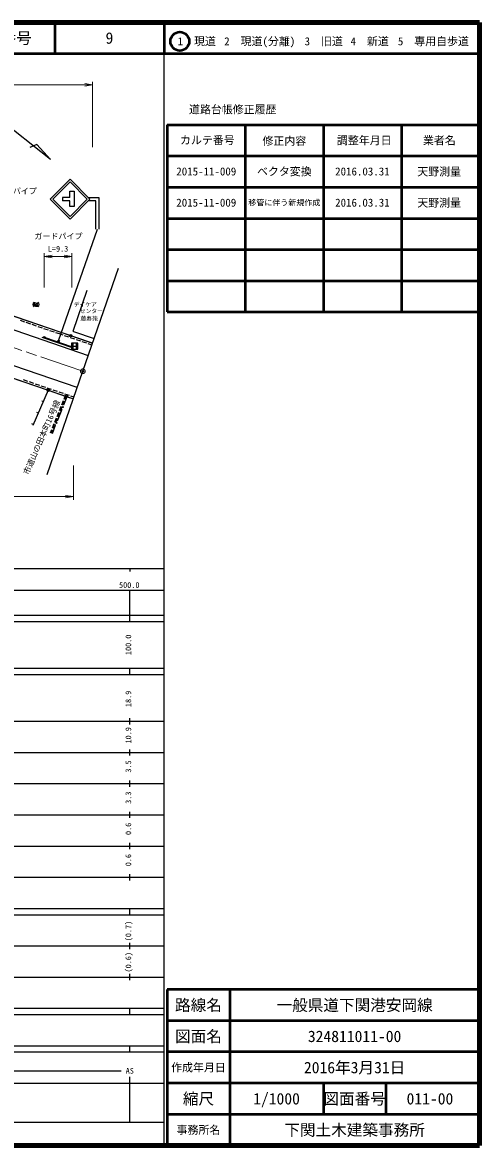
# Model space of a CAD drawing. Units: millimetres, scale not verified. Extents: x 40000 to 680000, y 20000 to 380000.
# Drawn here: x 533646 to 680000, y 20000 to 380000 of the extents above; entities that cross this region are included whole.
import ezdxf
from ezdxf.enums import TextEntityAlignment as Align

# ---------------------------------------------------------------- set-up
doc = ezdxf.new("R2010")
doc.units = ezdxf.units.MM
doc.header["$LTSCALE"] = 1000
doc.header["$PDMODE"] = 32
doc.header["$PDSIZE"] = 500
doc.linetypes.add('CHAIN', pattern=[18.5, 12, -1.5, 3.5, -1.5])
for name, color, linetype, lineweight in [('M-BGD', 7, 'Continuous', 25), ('M-BMK', 2, 'CHAIN', 13), ('M-BMK-HTXT', 7, 'Continuous', 13), ('M-BMK-OTRS', 5, 'Continuous', 25), ('M-BMK-ROW', 30, 'Continuous', 25), ('M-BMK-SRVR', 3, 'Continuous', 25), ('M-STR-HTXT', 7, 'Continuous', 13), ('M-STR-STRC', 7, 'Continuous', 25), ('M-TTL', 2, 'Continuous', 140), ('M-TTL-BAND', 7, 'Continuous', 25), ('M-TTL-FRAM', 2, 'Continuous', 50), ('M-TTL-LINE', 7, 'Continuous', 50)]:
    doc.layers.add(name, color=color, linetype=linetype, lineweight=lineweight)
doc.layers.add('M-OTRS', color=6, linetype='Continuous')
doc.layers.add('M-TTL-TXT', color=7, linetype='Continuous')
doc.styles.add('ＭＳ ゴシック', font='')
doc.styles.get('ＭＳ ゴシック').set_extended_font_data('MS Gothic')

# ---------------------------------------------------------------- blocks, each defined once
blk = doc.blocks.new('open_arrow')
at = {"color": 0, "linetype": 'Continuous', "lineweight": -2}
blk.add_lwpolyline([(7.5, 1.25), (0, 0), (7.5, -1.25)], dxfattribs=at)

msp = doc.modelspace()

# ---------------------------------------------------------------- linework, layer by layer
at = {"layer": 'M-BGD'}
for p, q in [((549909, 281062), (554341, 294155)), ((545679, 280774), (523979, 288165)), ((537411, 289369), (537327, 289162)), ((537409, 289538), (537409, 290208)), ((537409, 290208), (537827, 290208)), ((537409, 290000), (537788, 290000)), ((537409, 289790), (537785, 289790)), ((537915, 289538), (537409, 289538)), ((537495, 289371), (537538, 289162)), ((537620, 289369), (537662, 289163)), ((537621, 290208), (537621, 289538)), ((537704, 289369), (537788, 289202)), ((537707, 289037), (537785, 288993)), ((537785, 288993), (537873, 289113)), ((537873, 289113), (537915, 289321)), ((537915, 289321), (537915, 289538)), ((537998, 289035), (538580, 289035)), ((538000, 290000), (538587, 290000)), ((538000, 290000), (538582, 290000)), ((538042, 289538), (538540, 289538)), ((538208, 290254), (538333, 290044)), ((538289, 290000), (538289, 289035)), ((534380, 283936), (532960, 284420)), ((486684, 281004), (549937, 259388)), ((536273, 283291), (534853, 283775)), ((538166, 282646), (536746, 283130)), ((540059, 282002), (538640, 282485)), ((541953, 281357), (540533, 281840)), ((543846, 280712), (542426, 281195)), ((549949, 280938), (549909, 281062)), ((549949, 280938), (556571, 278682)), ((549934, 275583), (539929, 279009)), ((545469, 280159), (544319, 280551)), ((546642, 279758), (545469, 280159)), ((556068, 277218), (545679, 280774)), ((548534, 279110), (547115, 279596)), ((550426, 278462), (549007, 278948)), ((552318, 277814), (550899, 278300)), ((554210, 277166), (552791, 277652)), ((555856, 276603), (554683, 277004)), ((533882, 265508), (535302, 265023)), ((535775, 264862), (537194, 264376)), ((537667, 264215), (539087, 263730)), ((539560, 263568), (540979, 263083)), ((541453, 262921), (542872, 262436)), ((541918, 262128), (537003, 250803)), ((541918, 262128), (541459, 262327)), ((543345, 262275), (544764, 261789)), ((545238, 261628), (546657, 261143)), ((546863, 257432), (547920, 260077)), ((547333, 260278), (546895, 259190)), ((547130, 260981), (548550, 260496)), ((547667, 260144), (547229, 259056)), ((549023, 260334), (550132, 259955)), ((540325, 258459), (539867, 258658)), ((544822, 252325), (546307, 256039)), ((545963, 256870), (545403, 255479)), ((546297, 256736), (545737, 255344)), ((546709, 258726), (546149, 257334)), ((547043, 258592), (546483, 257200)), ((538733, 254790), (538274, 254989)), ((544471, 253159), (543911, 251767)), ((544805, 253025), (544245, 251633)), ((545217, 255015), (544657, 253623)), ((545551, 254880), (544991, 253489)), ((537140, 251120), (536682, 251319)), ((542979, 249448), (542542, 248360)), ((543313, 249313), (542876, 248226)), ((543725, 251303), (543165, 249912)), ((543209, 248287), (544266, 250932)), ((544059, 251169), (543499, 249777))]:
    msp.add_line(p, q, dxfattribs=at)
for centre in [(546585, 256736), (544544, 251628)]:
    msp.add_circle(centre, 150, dxfattribs=at)
for centre, start, end in [((537880, 289643), 123.85503, 236.14497), ((538074, 289643), 303.85503, 56.14497)]:
    msp.add_arc(centre, 903, start, end, dxfattribs=at)
at = {"layer": 'M-BMK'}
for p, q in [((434489, 308654), (547991, 269907)), ((547991, 269907), (552966, 268195))]:
    msp.add_line(p, q, dxfattribs=at)
msp.add_circle((552966, 268195), 750, dxfattribs=at)
at = {"layer": 'M-BMK-OTRS'}
for p, q in [((552966, 268195), (564344, 301292)), ((541587, 235099), (552966, 268195))]:
    msp.add_line(p, q, dxfattribs=at)
at = {"layer": 'M-BMK-ROW'}
for points in [[(432911, 344690), (437913, 327418), (443100, 319466), (449712, 314478), (456302, 311144), (491505, 299370), (503489, 295327), (520916, 289236), (524322, 288048), (549062, 279616), (556068, 277218)], [(432936, 291325), (440555, 292817), (445845, 295000), (475436, 284858), (511005, 272692), (541918, 262128), (547667, 260144), (549937, 259388)]]:
    msp.add_lwpolyline(points, dxfattribs=at)
for centre in [(549062, 279616), (541918, 262128), (547667, 260144)]:
    msp.add_circle(centre, 400, dxfattribs=at)
at = {"layer": 'M-BMK-SRVR'}
for p, q in [((542592, 336063), (521496, 352807)), ((538199, 340925), (536015, 339908)), ((542592, 336063), (538199, 340925))]:
    msp.add_line(p, q, dxfattribs=at)
at = {"layer": 'M-OTRS'}
msp.add_point((552966, 268195), dxfattribs=at)
at = {"layer": 'M-STR-HTXT'}
for p, q in [((433370, 360000), (556068, 360000)), ((556068, 340000), (556068, 361000)), ((540641, 295000), (540641, 306000)), ((549440, 295000), (549440, 306000)), ((540641, 305000), (549440, 305000)), ((549937, 238000), (549937, 227000)), ((447078, 228000), (549937, 228000))]:
    msp.add_line(p, q, dxfattribs=at)
at = {"layer": 'M-STR-STRC'}
for p, q in [((548792, 325946), (550230, 325946)), ((548792, 323933), (548792, 325946)), ((550230, 325946), (550230, 320961)), ((548792, 323933), (546491, 323933)), ((546491, 323933), (546491, 322783)), ((548792, 322783), (546491, 322783)), ((548792, 320961), (548792, 322783)), ((550230, 320961), (548792, 320961)), ((554733, 323861), (558130, 323861)), ((557130, 322861), (554737, 322861)), ((557130, 313783), (557130, 322861)), ((558130, 323861), (558130, 313783)), ((545197, 277919), (557641, 313783)), ((524546, 283612), (554714, 273282)), ((540878, 279001), (549203, 276151)), ((549337, 277230), (549337, 275230)), ((551337, 277230), (549337, 277230)), ((551337, 275230), (551337, 277230)), ((549337, 275230), (551337, 275230)), ((549877, 275315), (549877, 277015)), ((549877, 276230), (550868, 276230)), ((550868, 277026), (550868, 275321)), ((551180, 263003), (530828, 269984))]:
    msp.add_line(p, q, dxfattribs=at)
for points in [[(548871, 316995), (542507, 323359), (548871, 329723), (555235, 323359)], [(548871, 317844), (543355, 323359), (548871, 328875), (554386, 323359)]]:
    msp.add_lwpolyline(points, close=True, dxfattribs=at)
for centre in [(540641, 279082), (545197, 277919), (549440, 276070)]:
    msp.add_circle(centre, 250, dxfattribs=at)
at = {"layer": 'M-TTL'}
for p, q in [((680000, 380000), (40000, 380000)), ((680000, 20000), (680000, 380000)), ((40000, 20000), (680000, 20000))]:
    msp.add_line(p, q, dxfattribs=at)
at = {"layer": 'M-TTL-BAND'}
for p, q in [((579000, 20000), (579000, 370000)), ((40000, 205000), (579000, 205000)), ((568000, 205000), (568000, 204000)), ((68000, 198000), (579000, 198000)), ((568000, 187997), (568000, 197997)), ((40000, 190000), (579000, 190000)), ((40000, 188000), (579000, 188000)), ((40000, 173000), (579000, 173000)), ((568000, 170997), (568000, 172997)), ((40000, 171000), (579000, 171000)), ((40000, 156000), (579000, 156000)), ((568000, 154997), (568000, 156997)), ((46000, 146000), (579000, 146000)), ((568000, 144997), (568000, 146997)), ((568000, 134997), (568000, 136997)), ((52000, 136000), (579000, 136000)), ((46000, 126000), (579000, 126000)), ((568000, 124997), (568000, 126997)), ((52000, 116000), (579000, 116000)), ((568000, 114997), (568000, 116997)), ((46000, 106000), (579000, 106000)), ((568000, 104997), (568000, 106997)), ((40000, 96000), (579000, 96000)), ((40000, 94000), (579000, 94000)), ((568000, 93997), (568000, 95997)), ((49000, 84000), (579000, 84000)), ((568000, 82997), (568000, 84997)), ((40000, 74000), (579000, 74000)), ((568000, 72997), (568000, 74997)), ((40000, 64000), (579000, 64000)), ((40000, 62000), (579000, 62000)), ((568000, 61997), (568000, 63997)), ((40000, 52000), (579000, 52000)), ((568000, 49997), (568000, 51997)), ((40000, 50000), (579000, 50000)), ((71000, 44000), (565266, 44000)), ((40000, 40000), (579000, 40000)), ((568000, 27497), (568000, 41997)), ((68000, 27500), (579000, 27500))]:
    msp.add_line(p, q, dxfattribs=at)
at = {"layer": 'M-TTL-FRAM'}
for p, q in [((580000, 347197), (580000, 287197)), ((580000, 347197), (680000, 347197)), ((580000, 287197), (680000, 287197)), ((680000, 70000), (580000, 70000)), ((580000, 70000), (580000, 20000))]:
    msp.add_line(p, q, dxfattribs=at)
at = {"layer": 'M-TTL-LINE'}
for p, q in [((543997, 380000), (543997, 370000)), ((579000, 380000), (579000, 370000)), ((40000, 370000), (680000, 370000)), ((605000, 347197), (605000, 287197)), ((630000, 347197), (630000, 287197)), ((655000, 347197), (655000, 287197)), ((580000, 337197), (680000, 337197)), ((580000, 327197), (680000, 327197)), ((580000, 317197), (680000, 317197)), ((580000, 307197), (680000, 307197)), ((580000, 297197), (680000, 297197)), ((600000, 70000), (600000, 20000)), ((680000, 60000), (580000, 60000)), ((680000, 50000), (580000, 50000)), ((680000, 40000), (580000, 40000)), ((630000, 40000), (630000, 30000)), ((650000, 40000), (650000, 30000)), ((680000, 30000), (580000, 30000))]:
    msp.add_line(p, q, dxfattribs=at)
msp.add_circle((584031, 373958), 3000, dxfattribs=at)

# ---------------------------------------------------------------- block references
at = {"layer": 'M-STR-HTXT', "xscale": 333, "yscale": 333, "rotation": 180}
for p in [(556068, 360000), (549440, 305000), (549937, 228000)]:
    msp.add_blockref('open_arrow', p, dxfattribs=at)
at = {"layer": 'M-STR-HTXT', "xscale": 333, "yscale": 333}
msp.add_blockref('open_arrow', (540641, 305000), dxfattribs=at)

# ---------------------------------------------------------------- texts
at = {"layer": 'M-BGD', "style": 'ＭＳ ゴシック'}
for s, p in [('デイケア', (553744, 289610)), ('センター', (555714, 287503)), ('藤寿苑', (554981, 285074))]:
    msp.add_text(s, height=1320, dxfattribs=at).set_placement(p, align=Align.MIDDLE_CENTER)
at = {"layer": 'M-BMK-HTXT', "style": 'ＭＳ ゴシック'}
msp.add_text('市道山の田本町16号線', height=1833, rotation=66.538, dxfattribs=at).set_placement((539823, 247037), align=Align.MIDDLE_CENTER)
at = {"layer": 'M-STR-HTXT', "style": 'ＭＳ ゴシック'}
for p in [(530528, 325942), (545167, 311462)]:
    msp.add_text('ガードパイプ', height=1833, dxfattribs=at).set_placement(p, align=Align.MIDDLE_CENTER)
msp.add_text('L=9.3', height=1833, dxfattribs=at).set_placement((545041, 306000), align=Align.BOTTOM_CENTER)
at = {"layer": 'M-TTL-BAND', "style": 'ＭＳ ゴシック'}
for s, p in [('500.0', (567844, 198195)), ('AS', (568000, 42500))]:
    msp.add_text(s, height=1833, dxfattribs=at).set_placement(p, align=Align.BOTTOM_CENTER)
for s, p in [('100.0', (569000, 180497)), ('18.9', (569000, 163171)), ('10.9', (569000, 151497)), ('3.5', (569000, 141497)), ('3.3', (569000, 131497)), ('0.6', (569000, 121497)), ('0.6', (569000, 111497)), ('(0.7)', (569000, 88761)), ('(0.6)', (569000, 78761))]:
    msp.add_text(s, height=1833, rotation=90, dxfattribs=at).set_placement(p, align=Align.BOTTOM_CENTER)
at = {"layer": 'M-TTL-TXT', "style": 'ＭＳ ゴシック'}
for s, height, p in [('図面番号', 3666, (526622, 375000)), ('9', 3666, (561497, 375000)), ('1\u3000現道', 2566, (589448, 373958)), ('2\u3000現道(分離)', 2566, (609619, 373958)), ('3\u3000旧道', 2566, (630121, 373958)), ('4\u3000新道', 2566, (644824, 373958)), ('5\u3000専用自歩道', 2566, (665228, 373958)), ('道路台帳修正履歴', 2566, (600968, 352113)), ('カルテ番号', 2566, (592839, 342277)), ('修正内容', 2566, (617509, 342023)), ('調整年月日', 2566, (643089, 342197)), ('業者名', 2566, (667134, 342197)), ('2015-11-009', 2566, (592500, 332245)), ('ベクタ変換', 2566, (617500, 332245)), ('2016.03.31', 2566, (642500, 332245)), ('天野測量', 2566, (667077, 332189)), ('2015-11-009', 2566, (592500, 322245)), ('移管に伴う新規作成', 1833, (617500, 322245)), ('2016.03.31', 2566, (642500, 322245)), ('天野測量', 2566, (667077, 322189)), ('路線名', 3666, (590000, 65000)), ('路線名', 3666, (590000, 65000)), ('一般県道下関港安岡線', 3666, (640000, 65000)), ('図面名', 3666, (590000, 55000)), ('図面名', 3666, (590000, 55000)), ('324811011-00', 3666, (640000, 55000)), ('2016年3月31日', 3666, (640000, 45000)), ('作成年月日', 2566, (590000, 45000)), ('作成年月日', 2566, (590000, 45000)), ('縮尺', 3666, (590000, 35000)), ('縮尺', 3666, (590000, 35000)), ('1/1000', 3666, (615000, 35000)), ('図面番号', 3666, (640000, 35000)), ('図面番号', 3666, (640000, 35000)), ('011-00', 3666, (664125, 35000)), ('事務所名', 2566, (590000, 25000)), ('事務所名', 2566, (590000, 25000)), ('下関土木建築事務所', 3666, (640000, 25000))]:
    msp.add_text(s, height=height, dxfattribs=at).set_placement(p, align=Align.MIDDLE_CENTER)

doc.saveas('drawing.dxf')
